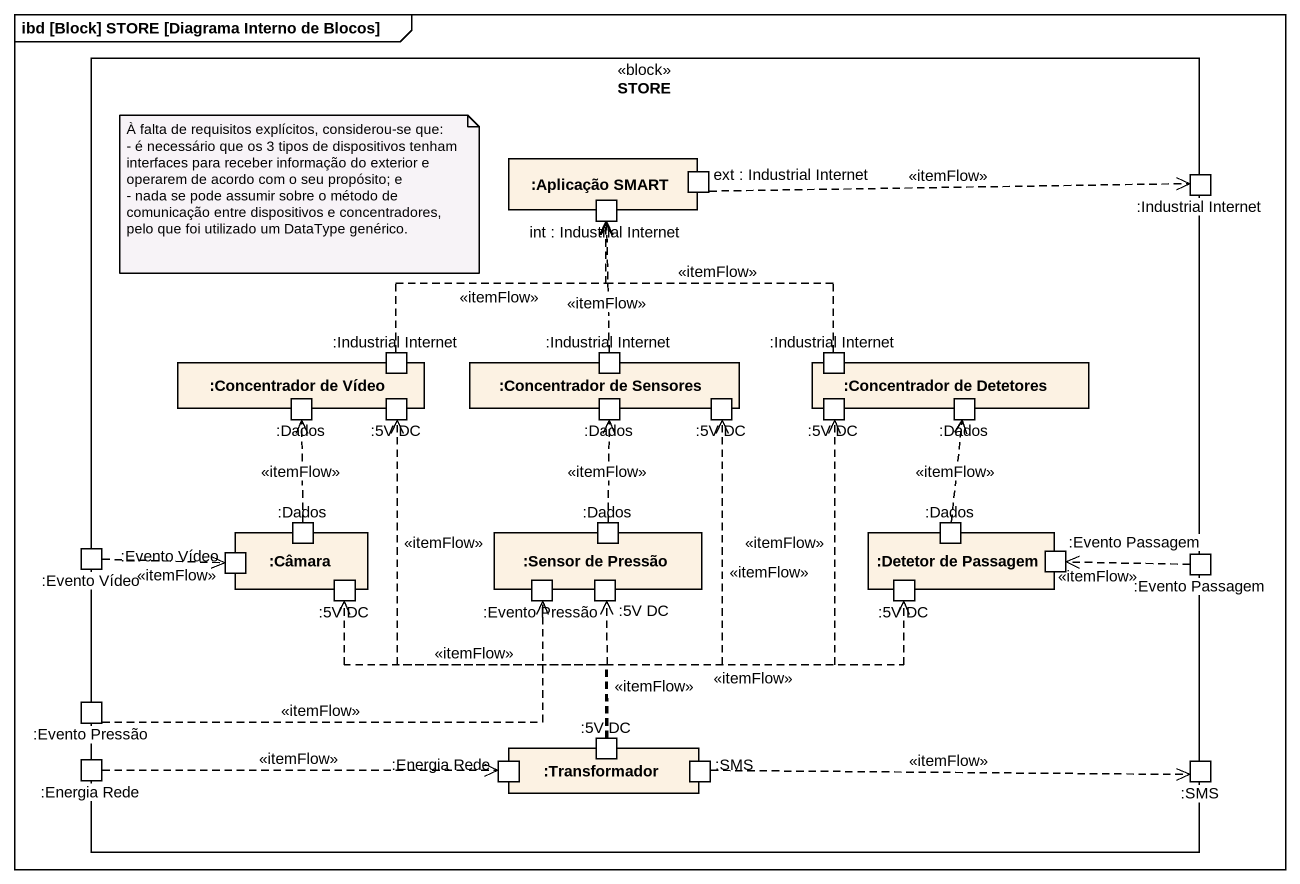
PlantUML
@startuml
mainframe ibd [Block] STORE [Diagrama Interno de Blocos]
rectangle STORE <<block>> {
  rectangle ":Aplicação SMART" as Aplicação_SMART {
    port "ext : Industrial Internet" as ext
    port "int : Industrial Internet" as int
  }
  port ":Industrial Internet" as Industrial_Internet
  rectangle ":Concentrador de Vídeo" as Concentrador_de_Vídeo {
    port ":Industrial Internet" as Industrial_Internet_2
    port ":Dados" as Dados
    port ":5V DC" as p5V_DC
  }
  rectangle ":Concentrador de Sensores" as Concentrador_de_Sensores {
    port ":Industrial Internet" as Industrial_Internet_3
    port ":Dados" as Dados_2
    port ":5V DC" as p5V_DC_2
  }
  rectangle ":Concentrador de Detetores" as Concentrador_de_Detetores {
    port ":Industrial Internet" as Industrial_Internet_4
    port ":5V DC" as p5V_DC_3
    port ":Dados" as Dados_3
  }
  port ":Evento Vídeo" as Evento_Vídeo
  rectangle ":Câmara" as Câmara {
    port ":Evento Vídeo" as Evento_Vídeo_2
    port ":Dados" as Dados_4
    port ":5V DC" as p5V_DC_4
  }
  rectangle ":Sensor de Pressão" as Sensor_de_Pressão {
    port ":Dados" as Dados_5
    port ":Evento Pressão" as Evento_Pressão
    port ":5V DC" as p5V_DC_5
  }
  rectangle ":Detetor de Passagem" as Detetor_de_Passagem {
    port ":Dados" as Dados_6
    port ":Evento Passagem" as Evento_Passagem
    port ":5V DC" as p5V_DC_6
  }
  port ":Evento Passagem" as Evento_Passagem_2
  port ":Evento Pressão" as Evento_Pressão_2
  port ":Energia Rede" as Energia_Rede
  rectangle ":Transformador" as Transformador {
    port ":Energia Rede" as Energia_Rede_2
    port ":5V DC" as p5V_DC_7
    port ":SMS" as SMS
  }
  port ":SMS" as SMS_2
}
ext .right.> Industrial_Internet : <<itemFlow>>
Industrial_Internet_2 .up.> int : <<itemFlow>>
Industrial_Internet_3 .up.> int : <<itemFlow>>
Industrial_Internet_4 .up.> int : <<itemFlow>>
Evento_Vídeo .right.> Evento_Vídeo_2 : <<itemFlow>>
Dados_4 .up.> Dados : <<itemFlow>>
Dados_5 .up.> Dados_2 : <<itemFlow>>
Dados_6 .up.> Dados_3 : <<itemFlow>>
Evento_Passagem_2 .left.> Evento_Passagem : <<itemFlow>>
Evento_Pressão_2 .right.> Evento_Pressão : <<itemFlow>>
Energia_Rede .right.> Energia_Rede_2 : <<itemFlow>>
p5V_DC_7 .up.> p5V_DC : <<itemFlow>>
p5V_DC_7 .up.> p5V_DC_2 : <<itemFlow>>
p5V_DC_7 .up.> p5V_DC_3 : <<itemFlow>>
p5V_DC_7 .up.> p5V_DC_4 : <<itemFlow>>
p5V_DC_7 .up.> p5V_DC_5 : <<itemFlow>>
p5V_DC_7 .right.> p5V_DC_6 : <<itemFlow>>
SMS .right.> SMS_2 : <<itemFlow>>
note as N1
  À falta de requisitos explícitos, considerou-se que:
  - é necessário que os 3 tipos de dispositivos tenham interfaces para receber informação do exterior e operarem de acordo com o seu propósito; e
  - nada se pode assumir sobre o método de comunicação entre dispositivos e concentradores, pelo que foi utilizado um DataType genérico.
end note
@enduml
